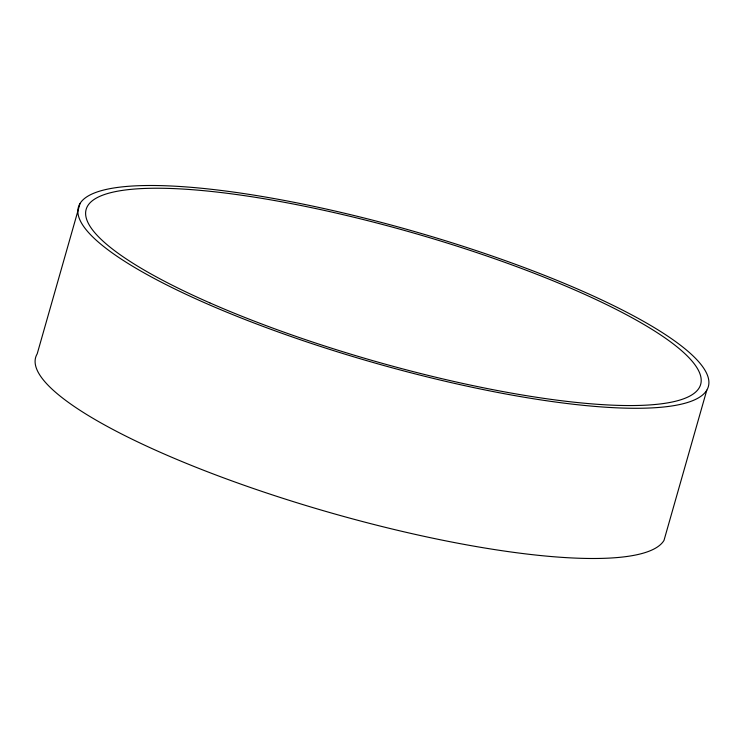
<?xml version="1.0" encoding="UTF-8"?>
<svg xmlns="http://www.w3.org/2000/svg" width="744" height="744" viewBox="0 0 744 744"><rect width="100%" height="100%" fill="white"/><g stroke="black" fill="none" stroke-linecap="round" stroke-linejoin="round"><path stroke-width="1.12" d="M79.989 203.633L37.2 353.846A327.472 68.643 15.9 0 0 314.247 508.013A327.472 68.643 15.9 0 0 664.011 540.367L706.8 390.154A327.472 68.643 15.9 0 0 268.184 197.513A327.472 68.643 15.9 0 0 205.205 303.013A327.472 68.643 15.9 0 0 706.8 390.154M209.799 302.854A319.483 66.969 15.9 0 0 699.155 387.875A319.483 66.969 15.9 0 0 271.234 199.941A319.483 66.969 15.9 0 0 209.799 302.854"/></g></svg>
